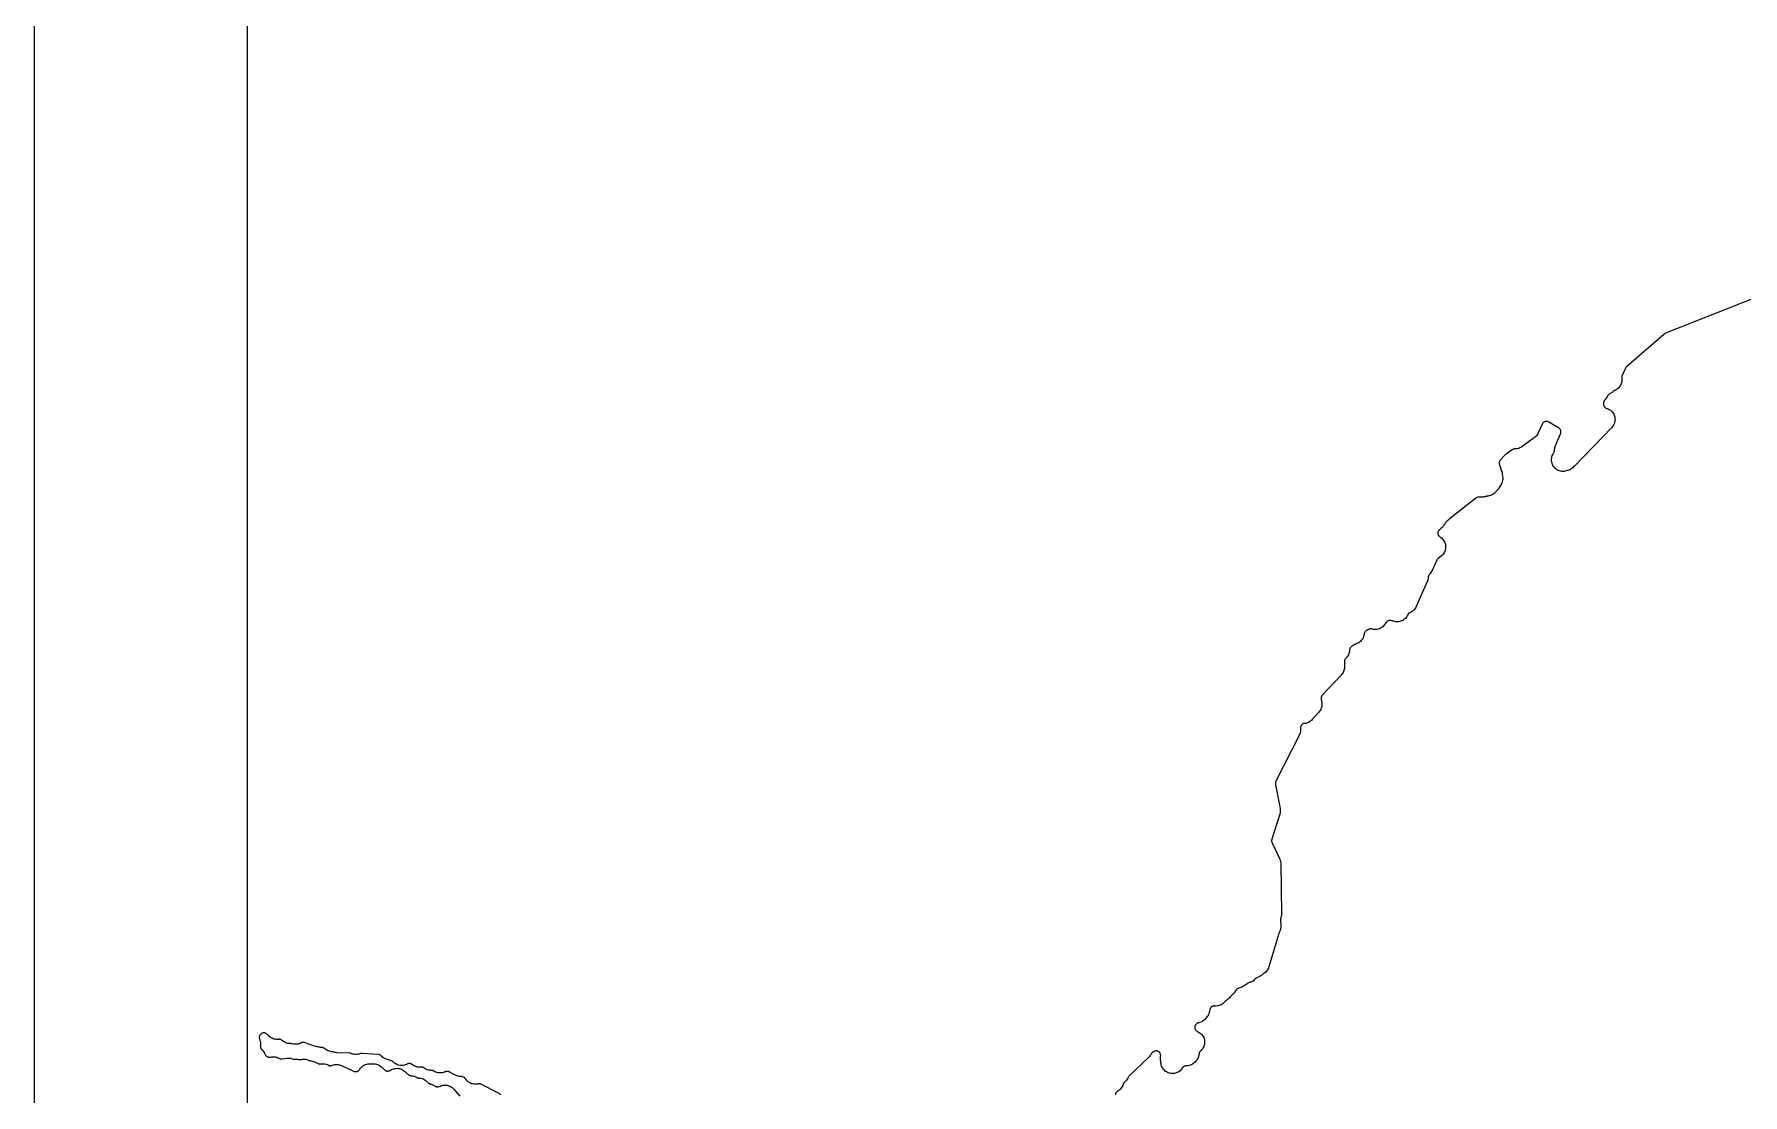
# Model space of a CAD drawing. Header units: metres. Extents: x 0 to 400, y 0 to 202.
# Drawn here: x 0 to 96.2, y 59.7 to 119.4 of the extents above; entities that cross this region are included whole.
import ezdxf

# ---------------------------------------------------------------- set-up
doc = ezdxf.new("R2010")
doc.units = ezdxf.units.M

msp = doc.modelspace()

# ---------------------------------------------------------------- linework, layer by layer
msp.add_lwpolyline([(400, 202.2006), (0, 202.2006), (0, -0.0004), (400, -0.0004), (400, 202.2006)], close=True)
for points in [[(12, 42.0406), (12, 137.9516)], [(99.044, 105.3956), (91.827, 102.5356), (91.786, 102.5166), (91.762, 102.5016), (91.723, 102.4716), (89.631, 100.6536), (89.6, 100.6236), (89.582, 100.6026), (89.567, 100.5796), (89.548, 100.5406), (89.379, 100.1596), (89.365, 100.1226), (89.359, 100.1006), (89.354, 100.0726), (89.353, 100.0476), (89.354, 100.0216), (89.356, 100.0006), (89.362, 99.9366), (89.361, 99.8726), (89.353, 99.8096), (89.34, 99.7466), (89.32, 99.6856), (89.294, 99.6276), (89.263, 99.5716), (89.226, 99.5186), (89.185, 99.4706), (89.139, 99.4256), (89.088, 99.3866), (89.034, 99.3526), (88.977, 99.3236), (88.94, 99.3066), (88.917, 99.2946), (88.898, 99.2816), (88.865, 99.2526), (88.856, 99.2456), (88.839, 99.2296), (88.789, 99.1916), (88.735, 99.1596), (88.707, 99.1466), (88.702, 99.1436), (88.661, 99.1226), (88.641, 99.1096), (88.621, 99.0936), (88.606, 99.0786), (88.589, 99.0586), (88.577, 99.0406), (88.559, 99.0076), (88.551, 98.9916), (88.517, 98.9366), (88.467, 98.8636), (88.414, 98.7966), (88.383, 98.7626), (88.37, 98.7446), (88.358, 98.7226), (88.346, 98.6976), (88.339, 98.6766), (88.333, 98.6516), (88.33, 98.6246), (88.328, 98.5836), (88.329, 98.5636), (88.331, 98.5246), (88.335, 98.5006), (88.342, 98.4756), (88.351, 98.4526), (88.363, 98.4276), (88.374, 98.4096), (88.389, 98.3906), (88.408, 98.3696), (88.423, 98.3566), (88.443, 98.3426), (88.468, 98.3286), (88.487, 98.3196), (88.531, 98.3056), (88.589, 98.2826), (88.645, 98.2546), (88.697, 98.2216), (88.747, 98.1836), (88.792, 98.1416), (88.834, 98.0946), (88.87, 98.0446), (88.902, 97.9906), (88.928, 97.9336), (88.949, 97.8756), (88.964, 97.8146), (88.973, 97.7526), (88.976, 97.6906), (88.973, 97.6286), (88.964, 97.5666), (88.95, 97.5066), (88.929, 97.4476), (88.903, 97.3906), (88.872, 97.3366), (88.835, 97.2866), (88.794, 97.2396), (86.688, 95.0586), (86.647, 95.0116), (86.601, 94.9646), (86.55, 94.9216), (86.495, 94.8846), (86.437, 94.8536), (86.376, 94.8286), (86.313, 94.8096), (86.295, 94.8056), (86.232, 94.7866), (86.171, 94.7726), (86.109, 94.7636), (86.046, 94.7606), (85.983, 94.7636), (85.92, 94.7736), (85.859, 94.7886), (85.8, 94.8106), (85.743, 94.8376), (85.689, 94.8696), (85.638, 94.9076), (85.591, 94.9496), (85.549, 94.9966), (85.511, 95.0466), (85.479, 95.1006), (85.451, 95.1576), (85.43, 95.2176), (85.414, 95.2786), (85.405, 95.3406), (85.401, 95.4036), (85.404, 95.4666), (85.412, 95.5286), (85.427, 95.5906), (85.448, 95.6496), (85.474, 95.7076), (85.533, 95.8216), (85.549, 95.8566), (85.558, 95.8826), (85.565, 95.9096), (85.567, 95.9276), (85.567, 95.9346), (85.571, 95.9936), (85.581, 96.0526), (85.596, 96.1106), (85.616, 96.1676), (85.91, 96.8766), (85.923, 96.9126), (85.928, 96.9346), (85.932, 96.9586), (85.933, 96.9836), (85.932, 97.0086), (85.93, 97.0286), (85.924, 97.0516), (85.915, 97.0786), (85.906, 97.1006), (85.895, 97.1186), (85.882, 97.1376), (85.867, 97.1556), (85.848, 97.1746), (85.83, 97.1886), (85.798, 97.2096), (85.251, 97.5346), (85.218, 97.5526), (85.197, 97.5606), (85.171, 97.5686), (85.145, 97.5736), (85.122, 97.5756), (85.095, 97.5746), (85.069, 97.5726), (85.047, 97.5676), (85.024, 97.5606), (85, 97.5506), (84.979, 97.5386), (84.957, 97.5236), (84.938, 97.5076), (84.923, 97.4916), (84.908, 97.4726), (84.894, 97.4506), (84.874, 97.4126), (84.658, 96.9316), (84.627, 96.8726), (84.591, 96.8156), (84.549, 96.7636), (84.501, 96.7166), (84.449, 96.6746), (83.73, 96.1496), (83.675, 96.1136), (83.617, 96.0836), (83.557, 96.0596), (83.494, 96.0416), (83.429, 96.0296), (83.364, 96.0246), (83.313, 96.0236), (83.285, 96.0206), (83.261, 96.0156), (83.239, 96.0086), (83.219, 95.9996), (83.195, 95.9856), (83.158, 95.9616), (82.914, 95.7756), (82.875, 95.7486), (82.842, 95.7286), (82.834, 95.7236), (82.814, 95.7096), (82.794, 95.6936), (82.763, 95.6636), (82.528, 95.4076), (82.503, 95.3766), (82.489, 95.3556), (82.477, 95.3346), (82.469, 95.3146), (82.46, 95.2876), (82.455, 95.2636), (82.453, 95.2406), (82.453, 95.2146), (82.455, 95.1876), (82.459, 95.1676), (82.471, 95.1306), (82.595, 94.7816), (82.616, 94.7116), (82.629, 94.6396), (82.633, 94.6046), (82.652, 94.4906), (82.659, 94.4286), (82.661, 94.3656), (82.656, 94.3036), (82.645, 94.2416), (82.629, 94.1806), (82.606, 94.1226), (82.578, 94.0656), (82.461, 93.8566), (82.433, 93.8116), (82.401, 93.7676), (82.366, 93.7276), (82.212, 93.5656), (82.168, 93.5236), (82.12, 93.4856), (82.07, 93.4526), (82.016, 93.4246), (81.96, 93.4016), (81.902, 93.3836), (81.843, 93.3716), (81.782, 93.3646), (81.75, 93.3626), (81.727, 93.3596), (81.687, 93.3486), (81.653, 93.3376), (81.598, 93.3236), (81.541, 93.3136), (81.483, 93.3086), (81.425, 93.3096), (81.368, 93.3156), (81.341, 93.3196), (81.315, 93.3206), (81.289, 93.3196), (81.262, 93.3166), (81.246, 93.3126), (81.221, 93.3036), (81.195, 93.2916), (81.176, 93.2806), (81.144, 93.2576), (79.722, 92.1356), (79.694, 92.1106), (79.691, 92.1086), (79.651, 92.0686), (79.608, 92.0326), (79.561, 92.0006), (79.552, 91.9946), (79.524, 91.9736), (79.494, 91.9496), (79.474, 91.9306), (79.457, 91.9096), (79.446, 91.8946), (79.433, 91.8706), (79.422, 91.8496), (79.42, 91.8456), (79.404, 91.8146), (79.37, 91.7616), (79.331, 91.7126), (79.318, 91.6966), (79.298, 91.6686), (79.251, 91.6116), (79.199, 91.5606), (79.141, 91.5146), (79.116, 91.4966), (79.098, 91.4806), (79.069, 91.4506), (79.068, 91.4496), (79.051, 91.4276), (79.039, 91.4086), (79.029, 91.3896), (79.02, 91.3636), (79.012, 91.3386), (79.009, 91.3156), (79.007, 91.2916), (79.007, 91.2686), (79.01, 91.2446), (79.015, 91.2216), (79.024, 91.1936), (79.033, 91.1716), (79.043, 91.1536), (79.058, 91.1326), (79.073, 91.1146), (79.091, 91.0976), (79.12, 91.0736), (79.15, 91.0546), (79.201, 91.0176), (79.248, 90.9756), (79.291, 90.9296), (79.33, 90.8786), (79.363, 90.8246), (79.39, 90.7686), (79.413, 90.7086), (79.429, 90.6476), (79.439, 90.5856), (79.443, 90.5226), (79.441, 90.4586), (79.432, 90.3966), (79.418, 90.3346), (79.398, 90.2746), (79.372, 90.2176), (79.34, 90.1626), (79.303, 90.1106), (79.262, 90.0636), (79.216, 90.0196), (79.01, 89.8436), (78.982, 89.8176), (78.964, 89.7976), (78.952, 89.7816), (78.941, 89.7626), (78.924, 89.7286), (78.685, 89.1876), (78.652, 89.1236), (78.613, 89.0646), (78.567, 89.0086), (78.523, 88.9616), (78.521, 88.9596), (78.508, 88.9406), (78.493, 88.9146), (78.483, 88.8926), (78.475, 88.8716), (78.469, 88.8446), (78.466, 88.8226), (78.466, 88.8136), (78.461, 88.7506), (78.45, 88.6876), (78.433, 88.6256), (78.411, 88.5666), (77.787, 87.1566), (77.759, 87.1016), (77.726, 87.0496), (77.689, 87.0006), (77.647, 86.9556), (77.601, 86.9146), (77.552, 86.8786), (77.499, 86.8466), (77.443, 86.8206), (77.415, 86.8066), (77.395, 86.7926), (77.376, 86.7786), (77.357, 86.7596), (77.341, 86.7406), (77.327, 86.7206), (77.317, 86.7026), (77.314, 86.6966), (77.287, 86.6396), (77.255, 86.5866), (77.218, 86.5366), (77.176, 86.4896), (77.13, 86.4476), (77.08, 86.4106), (77.026, 86.3786), (76.97, 86.3506), (76.911, 86.3296), (76.851, 86.3136), (76.789, 86.3036), (76.727, 86.2996), (76.665, 86.3016), (76.603, 86.3096), (76.542, 86.3236), (76.483, 86.3436), (76.467, 86.3496), (76.429, 86.3596), (76.375, 86.3716), (76.336, 86.3786), (76.314, 86.3796), (76.288, 86.3786), (76.263, 86.3756), (76.24, 86.3706), (76.216, 86.3626), (76.191, 86.3516), (76.173, 86.3416), (76.151, 86.3256), (76.132, 86.3086), (76.115, 86.2916), (76.09, 86.2586), (76.005, 86.1386), (75.966, 86.0876), (75.921, 86.0406), (75.871, 85.9976), (75.818, 85.9606), (75.761, 85.9296), (75.701, 85.9036), (75.64, 85.8836), (75.576, 85.8706), (75.511, 85.8636), (75.446, 85.8636), (75.382, 85.8696), (75.318, 85.8816), (75.291, 85.8886), (75.252, 85.8966), (75.233, 85.8986), (75.21, 85.8986), (75.183, 85.8966), (75.161, 85.8926), (75.138, 85.8856), (75.116, 85.8776), (75.096, 85.8676), (75.063, 85.8466), (74.977, 85.7876), (74.946, 85.7646), (74.927, 85.7466), (74.912, 85.7286), (74.897, 85.7086), (74.885, 85.6876), (74.875, 85.6666), (74.867, 85.6406), (74.861, 85.6156), (74.856, 85.5866), (74.844, 85.5246), (74.826, 85.4636), (74.802, 85.4046), (74.773, 85.3486), (74.738, 85.2956), (74.697, 85.2456), (74.653, 85.2006), (74.604, 85.1606), (74.551, 85.1246), (74.495, 85.0946), (74.436, 85.0696), (74.387, 85.0516), (74.364, 85.0406), (74.342, 85.0276), (74.332, 85.0206), (74.271, 84.9806), (74.205, 84.9486), (74.181, 84.9386), (74.16, 84.9266), (74.138, 84.9116), (74.119, 84.8956), (74.101, 84.8766), (74.085, 84.8576), (74.073, 84.8376), (74.061, 84.8156), (74.052, 84.7906), (74.045, 84.7666), (74.038, 84.7286), (74.033, 84.6896), (74.033, 84.6786), (74.025, 84.6156), (74.012, 84.5546), (73.993, 84.4946), (73.968, 84.4366), (73.938, 84.3816), (73.902, 84.3296), (73.861, 84.2816), (73.846, 84.2666), (73.81, 84.2286), (73.796, 84.2096), (73.782, 84.1886), (73.772, 84.1676), (73.763, 84.1426), (73.757, 84.1196), (73.753, 84.0936), (73.75, 84.0526), (73.746, 83.7406), (73.742, 83.6806), (73.733, 83.6206), (73.719, 83.5626), (73.699, 83.5056), (73.673, 83.4506), (73.643, 83.3986), (73.608, 83.3496), (73.569, 83.3036), (72.511, 82.1846), (72.484, 82.1526), (72.47, 82.1316), (72.457, 82.1096), (72.447, 82.0856), (72.44, 82.0616), (72.435, 82.0376), (72.432, 82.0106), (72.432, 81.9876), (72.437, 81.9466), (72.468, 81.7436), (72.474, 81.6806), (72.474, 81.6166), (72.468, 81.5536), (72.456, 81.4916), (72.438, 81.4306), (72.415, 81.3726), (72.385, 81.3166), (72.35, 81.2636), (72.31, 81.2136), (71.936, 80.7946), (71.891, 80.7496), (71.842, 80.7086), (71.788, 80.6726), (71.732, 80.6416), (71.672, 80.6166), (71.611, 80.5986), (71.548, 80.5856), (71.516, 80.5826), (71.476, 80.5766), (71.451, 80.5696), (71.433, 80.5636), (71.41, 80.5526), (71.387, 80.5386), (71.37, 80.5256), (71.35, 80.5076), (71.33, 80.4856), (71.317, 80.4676), (71.304, 80.4466), (71.294, 80.4246), (71.284, 80.3966), (71.278, 80.3746), (71.275, 80.3536), (71.274, 80.3276), (71.276, 80.2776), (71.276, 80.2686), (71.278, 80.2486), (71.276, 80.1846), (71.269, 80.1216), (71.255, 80.0586), (71.235, 79.9986), (71.209, 79.9406), (69.891, 77.3236), (69.876, 77.2896), (69.867, 77.2626), (69.862, 77.2416), (69.859, 77.2196), (69.858, 77.1916), (69.859, 77.1726), (69.864, 77.1346), (70.126, 75.7886), (70.135, 75.7236), (70.138, 75.6586), (70.134, 75.5946), (70.124, 75.5296), (70.107, 75.4676), (69.662, 74.0726), (69.652, 74.0356), (69.647, 74.0116), (69.646, 73.9906), (69.646, 73.9686), (69.649, 73.9436), (69.654, 73.9196), (69.661, 73.8976), (69.675, 73.8626), (70.106, 72.9366), (70.132, 72.8726), (70.151, 72.8076), (70.162, 72.7406), (70.167, 72.6726), (70.209, 69.8826), (70.207, 69.8266), (70.201, 69.7706), (70.19, 69.7156), (70.174, 69.6616), (70.164, 69.6326), (70.158, 69.6076), (70.155, 69.5846), (70.153, 69.5436), (70.16, 69.1466), (70.158, 69.0816), (70.149, 69.0166), (70.134, 68.9526), (70.112, 68.8916), (70.095, 68.8546), (70.085, 68.8326), (70.083, 68.8296), (70.07, 68.8016), (70.056, 68.7626), (69.491, 66.8786), (69.468, 66.8146), (69.439, 66.7536), (69.403, 66.6966), (69.362, 66.6426), (69.315, 66.5936), (69.264, 66.5506), (69.208, 66.5116), (69.187, 66.4986), (69.166, 66.4826), (69.136, 66.4556), (69.123, 66.4426), (69.122, 66.4436), (69.087, 66.4106), (69.034, 66.3716), (68.976, 66.3386), (68.916, 66.3106), (68.853, 66.2896), (68.852, 66.2896), (68.83, 66.2806), (68.809, 66.2706), (68.786, 66.2556), (68.768, 66.2416), (68.748, 66.2216), (68.721, 66.1916), (68.675, 66.1436), (68.623, 66.1006), (68.567, 66.0636), (68.508, 66.0316), (68.445, 66.0066), (68.405, 65.9956), (68.405, 65.9946), (68.35, 65.9786), (68.327, 65.9696), (68.303, 65.9566), (68.282, 65.9436), (68.257, 65.9236), (68.247, 65.9136), (68.19, 65.8676), (68.129, 65.8276), (68.063, 65.7946), (68.051, 65.7896), (68.033, 65.7796), (68.032, 65.7786), (67.977, 65.7446), (67.92, 65.7156), (67.86, 65.6936), (67.798, 65.6766), (67.783, 65.6736), (67.762, 65.6666), (67.74, 65.6566), (67.715, 65.6426), (67.695, 65.6296), (67.679, 65.6156), (67.66, 65.5956), (67.645, 65.5776), (67.633, 65.5596), (67.62, 65.5336), (67.587, 65.4766), (67.547, 65.4236), (67.503, 65.3746), (67.454, 65.3296), (67.403, 65.2926), (67.4, 65.2906), (67.387, 65.2796), (67.369, 65.2606), (67.352, 65.2386), (67.331, 65.2086), (67.297, 65.1616), (67.258, 65.1176), (67.216, 65.0776), (67.171, 65.0416), (67.122, 65.0096), (67.095, 64.9936), (67.074, 64.9786), (67.055, 64.9626), (67.038, 64.9446), (67.027, 64.9306), (66.973, 64.8696), (66.972, 64.8686), (66.925, 64.8256), (66.874, 64.7876), (66.819, 64.7556), (66.762, 64.7276), (66.702, 64.7066), (66.64, 64.6906), (66.578, 64.6816), (66.514, 64.6786), (66.512, 64.6786), (66.48, 64.6796), (66.452, 64.6806), (66.405, 64.6816), (66.384, 64.6796), (66.359, 64.6746), (66.334, 64.6676), (66.314, 64.6596), (66.292, 64.6476), (66.269, 64.6336), (66.251, 64.6186), (66.235, 64.6026), (66.218, 64.5826), (66.204, 64.5626), (66.192, 64.5406), (66.183, 64.5186), (66.175, 64.4946), (66.17, 64.4706), (66.167, 64.4386), (66.157, 64.3736), (66.141, 64.3106), (66.118, 64.2496), (66.09, 64.1916), (66.056, 64.1356), (66.016, 64.0846), (65.904, 63.9526), (65.862, 63.9066), (65.815, 63.8656), (65.765, 63.8296), (65.712, 63.7986), (65.656, 63.7716), (65.597, 63.7516), (65.588, 63.7496), (65.557, 63.7386), (65.549, 63.7356), (65.531, 63.7296), (65.529, 63.7286), (65.521, 63.7266), (65.506, 63.7216), (65.483, 63.7146), (65.462, 63.7056), (65.443, 63.6946), (65.424, 63.6816), (65.403, 63.6636), (65.386, 63.6456), (65.371, 63.6266), (65.357, 63.6056), (65.345, 63.5816), (65.336, 63.5586), (65.33, 63.5366), (65.326, 63.5116), (65.324, 63.4856), (65.324, 63.4616), (65.327, 63.4386), (65.333, 63.4136), (65.341, 63.3896), (65.35, 63.3676), (65.363, 63.3456), (65.377, 63.3266), (65.393, 63.3076), (65.415, 63.2876), (65.434, 63.2726), (65.466, 63.2526), (65.483, 63.2436), (65.517, 63.2266), (65.574, 63.1946), (65.628, 63.1576), (65.677, 63.1156), (65.722, 63.0686), (65.762, 63.0176), (65.797, 62.9616), (65.826, 62.9036), (65.849, 62.8426), (65.866, 62.7796), (65.876, 62.7156), (65.88, 62.6506), (65.877, 62.5856), (65.868, 62.5206), (65.852, 62.4576), (65.831, 62.3966), (65.803, 62.3376), (65.769, 62.2816), (65.73, 62.2296), (65.686, 62.1816), (65.65, 62.1496), (65.628, 62.1286), (65.61, 62.1066), (65.596, 62.0866), (65.585, 62.0666), (65.576, 62.0446), (65.569, 62.0226), (65.563, 61.9936), (65.559, 61.9596), (65.548, 61.8946), (65.53, 61.8296), (65.506, 61.7676), (65.476, 61.7086), (65.44, 61.6526), (65.409, 61.6146), (65.38, 61.5746), (65.339, 61.5246), (65.293, 61.4776), (65.242, 61.4366), (65.188, 61.4006), (65.131, 61.3706), (65.07, 61.3456), (65.008, 61.3276), (64.944, 61.3156), (64.879, 61.3096), (64.821, 61.3076), (64.802, 61.3056), (64.78, 61.3006), (64.752, 61.2906), (64.732, 61.2826), (64.723, 61.2776), (64.722, 61.2776), (64.72, 61.2766), (64.696, 61.2626), (64.677, 61.2496), (64.66, 61.2346), (64.641, 61.2146), (64.627, 61.1966), (64.619, 61.1836), (64.583, 61.1316), (64.543, 61.0836), (64.498, 61.0396), (64.449, 61.0006), (64.396, 60.9656), (64.34, 60.9366), (64.282, 60.9126), (64.221, 60.8946), (64.16, 60.8826), (64.097, 60.8776), (64.034, 60.8776), (63.971, 60.8836), (63.91, 60.8966), (63.849, 60.9146), (63.791, 60.9386), (63.736, 60.9686), (63.683, 61.0036), (63.634, 61.0426), (63.59, 61.0876), (63.55, 61.1356), (63.514, 61.1876), (63.484, 61.2436), (63.46, 61.3016), (63.441, 61.3616), (63.428, 61.4226), (63.421, 61.4856), (63.418, 61.5356), (63.415, 61.5576), (63.411, 61.5716), (63.397, 61.6366), (63.39, 61.7026), (63.39, 61.7686), (63.396, 61.8356), (63.403, 61.8786), (63.404, 61.9036), (63.403, 61.9266), (63.4, 61.9486), (63.394, 61.9726), (63.385, 61.9976), (63.373, 62.0216), (63.361, 62.0426), (63.347, 62.0606), (63.329, 62.0806), (63.313, 62.0956), (63.292, 62.1106), (63.271, 62.1236), (63.248, 62.1346), (63.223, 62.1426), (63.203, 62.1476), (63.176, 62.1516), (63.15, 62.1526), (63.127, 62.1516), (63.101, 62.1476), (63.078, 62.1416), (63.054, 62.1326), (63.031, 62.1216), (63.012, 62.1096), (62.979, 62.0846), (62.91, 62.0276), (62.88, 61.9996), (62.864, 61.9806), (62.849, 61.9596), (62.826, 61.9206), (62.794, 61.8706), (62.757, 61.8236), (62.716, 61.7806), (61.621, 60.7236), (61.595, 60.6956), (61.579, 60.6756), (61.566, 60.6556), (61.547, 60.6156), (61.513, 60.5576), (61.474, 60.5026), (61.43, 60.4526), (61.404, 60.4286), (61.38, 60.4066), (61.361, 60.3886), (61.343, 60.3686), (61.33, 60.3506), (61.32, 60.3336), (61.31, 60.3106), (61.292, 60.2596), (61.268, 60.1996), (61.238, 60.1416), (61.202, 60.0876), (61.161, 60.0366), (61.115, 59.9906), (61.064, 59.9496), (61.01, 59.9136), (60.967, 59.8886), (60.948, 59.8746), (60.931, 59.8586), (60.913, 59.8396), (60.897, 59.8176), (60.886, 59.7996), (60.876, 59.7756), (60.866, 59.7486), (60.861, 59.7256), (60.857, 59.7016), (60.857, 59.6766)], [(26.269, 59.6736), (26.218, 59.7166), (26.194, 59.7386), (26.174, 59.7526), (26.136, 59.7746), (25.175, 60.2706), (25.139, 60.2866), (25.119, 60.2936), (25.095, 60.2996), (25.071, 60.3026), (25.045, 60.3036), (25.023, 60.3026), (24.983, 60.2966), (24.945, 60.2896), (24.884, 60.2816), (24.821, 60.2786), (24.759, 60.2816), (24.698, 60.2916), (24.637, 60.3066), (24.579, 60.3276), (24.522, 60.3546), (24.469, 60.3856), (24.419, 60.4226), (24.372, 60.4646), (24.33, 60.5096), (24.292, 60.5596), (24.265, 60.5986), (24.248, 60.6196), (24.23, 60.6366), (24.213, 60.6516), (24.194, 60.6636), (24.169, 60.6766), (24.132, 60.6926), (24.107, 60.7006), (24.079, 60.7056), (24.054, 60.7086), (24.027, 60.7086), (23.97, 60.7116), (23.913, 60.7186), (23.857, 60.7316), (23.802, 60.7486), (23.749, 60.7706), (23.536, 60.8716), (23.524, 60.8776), (23.522, 60.8786), (23.453, 60.9196), (23.417, 60.9436), (23.39, 60.9596), (23.367, 60.9706), (23.345, 60.9786), (23.313, 60.9876), (23.308, 60.9886), (23.265, 60.9966), (23.24, 60.9986), (23.219, 60.9986), (23.192, 60.9956), (23.166, 60.9896), (23.144, 60.9826), (23.117, 60.9706), (23.055, 60.9466), (22.99, 60.9286), (22.924, 60.9176), (22.858, 60.9136), (22.791, 60.9166), (22.725, 60.9266), (22.66, 60.9426), (22.597, 60.9656), (22.537, 60.9956), (22.486, 61.0236), (22.467, 61.0316), (22.444, 61.0386), (22.418, 61.0446), (22.377, 61.0496), (22.306, 61.0546), (22.246, 61.0616), (22.186, 61.0736), (22.128, 61.0916), (22.072, 61.1156), (22.019, 61.1446), (21.968, 61.1776), (21.935, 61.2026), (21.913, 61.2156), (21.894, 61.2246), (21.869, 61.2336), (21.843, 61.2406), (21.822, 61.2436), (21.8, 61.2446), (21.776, 61.2446), (21.771, 61.2436), (21.708, 61.2376), (21.645, 61.2386), (21.582, 61.2456), (21.521, 61.2586), (21.461, 61.2776), (21.403, 61.3016), (21.347, 61.3316), (21.295, 61.3676), (21.249, 61.4016), (21.231, 61.4126), (21.211, 61.4226), (21.182, 61.4326), (21.157, 61.4386), (21.136, 61.4416), (21.11, 61.4426), (21.085, 61.4416), (21.064, 61.4386), (21.039, 61.4326), (21.014, 61.4236), (20.985, 61.4096), (20.963, 61.3976), (20.902, 61.3716), (20.839, 61.3526), (20.775, 61.3386), (20.709, 61.3326), (20.644, 61.3326), (20.578, 61.3396), (20.513, 61.3526), (20.451, 61.3726), (20.39, 61.3986), (20.333, 61.4306), (20.279, 61.4686), (20.229, 61.5116), (20.205, 61.5346), (20.185, 61.5496), (20.164, 61.5636), (20.142, 61.5746), (20.106, 61.5886), (19.822, 61.6846), (19.765, 61.7066), (19.709, 61.7346), (19.657, 61.7676), (19.608, 61.8056), (19.563, 61.8486), (19.529, 61.8836), (19.51, 61.8996), (19.49, 61.9136), (19.468, 61.9256), (19.447, 61.9346), (19.423, 61.9426), (19.397, 61.9486), (19.357, 61.9536), (18.47, 62.0166), (18.432, 62.0176), (18.41, 62.0156), (18.39, 62.0126), (18.369, 62.0066), (18.328, 61.9926), (18.265, 61.9736), (18.201, 61.9616), (18.137, 61.9556), (18.072, 61.9566), (18.007, 61.9646), (17.944, 61.9776), (17.882, 61.9976), (17.836, 62.0156), (17.808, 62.0236), (17.786, 62.0276), (17.747, 62.0306), (17.052, 62.0516), (16.989, 62.0566), (16.928, 62.0676), (16.867, 62.0846), (16.833, 62.0966), (16.806, 62.1026), (16.735, 62.1106), (16.679, 62.1196), (16.624, 62.1336), (16.57, 62.1516), (16.551, 62.1606), (16.534, 62.1676), (16.518, 62.1746), (16.508, 62.1796), (16.471, 62.1976), (16.412, 62.2336), (16.357, 62.2766), (16.344, 62.2876), (16.323, 62.3026), (16.299, 62.3166), (16.277, 62.3266), (16.257, 62.3326), (16.233, 62.3386), (16.202, 62.3426), (16.178, 62.3426), (16.125, 62.3476), (16.072, 62.3556), (16.021, 62.3686), (15.97, 62.3836), (15.941, 62.3886), (15.931, 62.3896), (15.878, 62.3976), (15.826, 62.4096), (15.775, 62.4256), (15.257, 62.6146), (15.217, 62.6276), (15.193, 62.6326), (15.169, 62.6346), (15.144, 62.6346), (15.119, 62.6326), (15.093, 62.6266), (15.068, 62.6196), (15.045, 62.6096), (15.03, 62.6016), (14.973, 62.5746), (14.913, 62.5526), (14.852, 62.5376), (14.789, 62.5276), (14.725, 62.5246), (14.662, 62.5276), (14.599, 62.5366), (14.506, 62.5556), (14.468, 62.5606), (14.449, 62.5616), (14.446, 62.5616), (14.384, 62.5616), (14.321, 62.5666), (14.26, 62.5786), (14.2, 62.5956), (14.142, 62.6186), (14.087, 62.6466), (14.034, 62.6806), (13.985, 62.7196), (13.944, 62.7546), (13.927, 62.7666), (13.905, 62.7796), (13.88, 62.7896), (13.857, 62.7976), (13.836, 62.8026), (13.81, 62.8056), (13.786, 62.8066), (13.76, 62.8056), (13.74, 62.8036), (13.733, 62.8036), (13.698, 62.8006), (13.636, 62.8016), (13.574, 62.8096), (13.514, 62.8226), (13.454, 62.8416), (13.397, 62.8656), (13.343, 62.8956), (13.291, 62.9306), (13.267, 62.9486), (13.198, 63.0086), (13.196, 63.0106), (13.192, 63.0136), (13.149, 63.0576), (13.116, 63.0856), (13.084, 63.1096), (13.049, 63.1336), (13.028, 63.1446), (13.007, 63.1536), (12.979, 63.1616), (12.956, 63.1666), (12.932, 63.1686), (12.907, 63.1686), (12.883, 63.1656), (12.856, 63.1606), (12.833, 63.1526), (12.809, 63.1426), (12.787, 63.1306), (12.768, 63.1176), (12.749, 63.1016), (12.731, 63.0836), (12.716, 63.0636), (12.702, 63.0416), (12.691, 63.0206), (12.682, 62.9976), (12.675, 62.9736), (12.671, 62.9466), (12.669, 62.9216), (12.67, 62.8976), (12.673, 62.8736), (12.682, 62.8356), (12.71, 62.7366), (12.72, 62.7036), (12.733, 62.6356), (12.739, 62.5666), (12.737, 62.4976), (12.732, 62.4566), (12.729, 62.4196), (12.73, 62.3956), (12.733, 62.3716), (12.738, 62.3496), (12.747, 62.3236), (12.758, 62.2986), (12.769, 62.2806), (12.785, 62.2586), (12.796, 62.2456), (12.798, 62.2446), (12.847, 62.1946), (12.89, 62.1406), (12.928, 62.0816), (12.959, 62.0186), (12.966, 62.0006), (12.978, 61.9796), (13.002, 61.9466), (13.029, 61.9106), (13.056, 61.8786), (13.075, 61.8606), (13.096, 61.8446), (13.117, 61.8306), (13.139, 61.8196), (13.16, 61.8116), (13.184, 61.8056), (13.211, 61.8016), (13.236, 61.7996), (13.262, 61.8006), (13.287, 61.8036), (13.3, 61.8076), (13.359, 61.8196), (13.42, 61.8256), (13.481, 61.8266), (13.541, 61.8216), (13.601, 61.8106), (13.659, 61.7946), (13.716, 61.7726), (13.771, 61.7456), (13.793, 61.7336), (13.816, 61.7226), (13.838, 61.7156), (13.858, 61.7116), (13.884, 61.7086), (13.91, 61.7076), (13.947, 61.7096), (14.24, 61.7446), (14.315, 61.7486), (14.316, 61.7486), (14.372, 61.7466), (14.427, 61.7386), (14.481, 61.7276), (14.534, 61.7106), (14.59, 61.6906), (14.615, 61.6836), (14.637, 61.6806), (14.66, 61.6796), (14.692, 61.6806), (14.694, 61.6806), (14.759, 61.6846), (14.823, 61.6816), (14.887, 61.6736), (14.914, 61.6676), (14.941, 61.6656), (14.967, 61.6656), (14.987, 61.6676), (15.026, 61.6756), (15.033, 61.6776), (15.04, 61.6786), (15.096, 61.6886), (15.16, 61.6936), (15.224, 61.6916), (15.288, 61.6836), (15.351, 61.6696), (15.412, 61.6496), (15.47, 61.6226), (15.489, 61.6136), (15.508, 61.6066), (15.536, 61.5986), (15.559, 61.5946), (15.581, 61.5926), (15.598, 61.5916), (15.661, 61.5826), (15.722, 61.5666), (15.781, 61.5456), (15.838, 61.5196), (15.893, 61.4866), (15.939, 61.4556), (15.963, 61.4436), (15.985, 61.4346), (16.01, 61.4276), (16.034, 61.4226), (16.059, 61.4206), (16.087, 61.4216), (16.133, 61.4266), (16.144, 61.4276), (16.161, 61.4306), (16.228, 61.4346), (16.296, 61.4316), (16.363, 61.4206), (16.428, 61.4036), (16.491, 61.3796), (16.521, 61.3646), (16.521, 61.3656), (16.572, 61.3406), (16.597, 61.3306), (16.619, 61.3246), (16.642, 61.3206), (16.667, 61.3196), (16.691, 61.3206), (16.718, 61.3236), (16.74, 61.3286), (16.782, 61.3426), (16.8, 61.3496), (16.861, 61.3686), (16.923, 61.3816), (16.986, 61.3886), (17.05, 61.3896), (17.113, 61.3836), (17.175, 61.3716), (17.236, 61.3546), (17.295, 61.3306), (17.977, 61.0176), (18.017, 61.0016), (18.04, 60.9946), (18.061, 60.9906), (18.088, 60.9886), (18.115, 60.9896), (18.141, 60.9926), (18.162, 60.9966), (18.185, 61.0036), (18.21, 61.0156), (18.231, 61.0266), (18.253, 61.0416), (18.269, 61.0556), (18.286, 61.0726), (18.304, 61.0956), (18.324, 61.1276), (18.36, 61.1776), (18.4, 61.2236), (18.445, 61.2666), (18.493, 61.3046), (18.545, 61.3376), (18.6, 61.3656), (18.657, 61.3886), (18.716, 61.4066), (18.776, 61.4176), (18.838, 61.4236), (19.065, 61.4346), (19.131, 61.4346), (19.196, 61.4276), (19.261, 61.4146), (19.324, 61.3946), (19.385, 61.3676), (19.442, 61.3356), (19.496, 61.2976), (19.546, 61.2536), (19.709, 61.0966), (19.736, 61.0726), (19.757, 61.0576), (19.781, 61.0436), (19.803, 61.0336), (19.824, 61.0266), (19.846, 61.0216), (19.871, 61.0176), (19.898, 61.0166), (19.921, 61.0176), (19.943, 61.0206), (19.968, 61.0266), (19.989, 61.0346), (20.027, 61.0526), (20.117, 61.0996), (20.176, 61.1266), (20.237, 61.1476), (20.3, 61.1626), (20.364, 61.1716), (20.429, 61.1736), (20.493, 61.1696), (20.557, 61.1586), (20.619, 61.1416), (20.68, 61.1186), (20.737, 61.0896), (20.792, 61.0546), (20.843, 61.0146), (20.889, 60.9706), (20.91, 60.9476), (20.947, 60.9126), (20.98, 60.8846), (21.008, 60.8636), (21.011, 60.8616), (21.027, 60.8506), (21.058, 60.8276), (21.084, 60.8066), (21.107, 60.7916), (21.127, 60.7816), (21.15, 60.7726), (21.178, 60.7636), (21.202, 60.7596), (21.249, 60.7556), (21.308, 60.7476), (21.366, 60.7346), (21.422, 60.7166), (21.476, 60.6936), (21.515, 60.6726), (21.528, 60.6656), (21.538, 60.6596), (21.565, 60.6456), (21.582, 60.6386), (21.605, 60.6316), (21.632, 60.6256), (21.661, 60.6226), (21.71, 60.6206), (21.772, 60.6116), (21.834, 60.5956), (21.894, 60.5746), (21.951, 60.5466), (22.006, 60.5146), (22.057, 60.4766), (22.104, 60.4336), (22.106, 60.4316), (22.127, 60.4096), (22.157, 60.3766), (22.187, 60.3466), (22.204, 60.3326), (22.224, 60.3196), (22.25, 60.3056), (22.268, 60.2976), (22.29, 60.2916), (22.306, 60.2886), (22.368, 60.2736), (22.429, 60.2516), (22.487, 60.2246), (22.541, 60.1916), (22.572, 60.1716), (22.595, 60.1596), (22.616, 60.1506), (22.642, 60.1426), (22.667, 60.1376), (22.689, 60.1356), (22.716, 60.1356), (22.738, 60.1376), (22.763, 60.1426), (22.804, 60.1556), (22.864, 60.1776), (22.868, 60.1786), (22.927, 60.2006), (22.987, 60.2166), (23.05, 60.2256), (23.112, 60.2296), (23.175, 60.2276), (23.237, 60.2186), (23.299, 60.2046), (23.358, 60.1836), (23.415, 60.1576), (23.47, 60.1266), (23.521, 60.0896), (23.568, 60.0486), (23.611, 60.0026), (23.952, 59.6046)]]:
    msp.add_lwpolyline(points)

doc.saveas('drawing.dxf')
